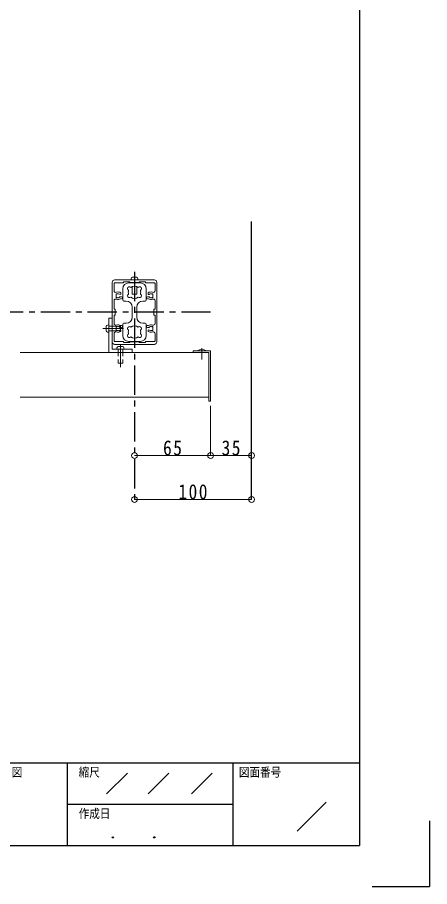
# Model space of a CAD drawing. Units: millimetres at full size, sheet at 1:5. Extents: x -1050 to 1050, y -742 to 742.
# Drawn here: x 698 to 1050, y -742 to 0 of the extents above; entities that cross this region are included whole.
import ezdxf
from ezdxf.enums import TextEntityAlignment as Align

# ---------------------------------------------------------------- set-up
doc = ezdxf.new("R2010")
doc.units = ezdxf.units.MM
doc.header["$LTSCALE"] = 5
doc.linetypes.add('CHAIN1', pattern=[8, 5, -1, 1, -1])
doc.linetypes.add('DASHED1', pattern=[1.8, 1.2, -0.6])
for name, color, linetype in [('0-0_通り芯', 7, 'CHAIN1'), ('1-4_印刷位置ライン', 7, 'Continuous'), ('1-5_図枠1_1', 7, 'Continuous')]:
    doc.layers.add(name, color=color, linetype=linetype)
for name, color, linetype, lineweight in [('0-3_寸法', 54, 'Continuous', 20), ('0-4_手摺部材', 92, 'Continuous', 20), ('0-6_パネル', 4, 'Continuous', 20), ('0-A_支柱', 6, 'Continuous', 20), ('0-B_足元', 4, 'Continuous', 20)]:
    doc.layers.add(name, color=color, linetype=linetype, lineweight=lineweight)
doc.styles.add('ＭＳ ゴシック', font='')
doc.styles.add('ＭＳ 明朝', font='')
doc.styles.get('ＭＳ ゴシック').set_extended_font_data('MS Gothic')
doc.styles.get('ＭＳ 明朝').set_extended_font_data('MS Mincho')

# ---------------------------------------------------------------- blocks, each defined once
blk = doc.blocks.new('dimension_origin')
at = {"color": 0, "linetype": 'Continuous', "lineweight": -2}
blk.add_circle((0, 0), 1.25, dxfattribs=at)

msp = doc.modelspace()

# ---------------------------------------------------------------- linework, layer by layer
at = {"layer": '0-0_通り芯', "linetype": 'Continuous'}
msp.add_line((898.02, -411.793), (898.02, -174.293), dxfattribs=at)
at = {"layer": '0-0_通り芯'}
for p, q in [((798.02, -217.293), (798.02, -411.793)), ((863.02, -251.793), (-186.48, -251.793))]:
    msp.add_line(p, q, dxfattribs=at)
at = {"layer": '0-3_寸法'}
for p, q in [((863.02, -374.293), (863.02, -331.793)), ((863.02, -374.293), (798.02, -374.293)), ((898.02, -374.293), (863.02, -374.293)), ((798.02, -411.793), (898.02, -411.793))]:
    msp.add_line(p, q, dxfattribs=at)
at = {"layer": '0-4_手摺部材', "linetype": 'CHAIN1'}
for p, q in [((771.04, -265.793), (788.52, -265.793)), ((786.02, -279.313), (786.02, -298.793)), ((855.52, -282.632), (855.52, -292.35))]:
    msp.add_line(p, q, dxfattribs=at)
at = {"layer": '0-4_手摺部材'}
for p, q in [((773.745, -264.132), (773.745, -267.454)), ((774.943, -262.825), (776.02, -262.73)), ((785.484, -263.793), (785.52, -263.793)), ((786.02, -264.793), (786.02, -266.952)), ((774.943, -268.761), (776.02, -268.855)), ((787.681, -281.018), (784.359, -281.018)), ((783.052, -282.216), (782.958, -283.293)), ((788.988, -282.216), (789.083, -283.293)), ((848.02, -286.293), (848.02, -284.793)), ((848.02, -284.793), (863.02, -284.793)), ((848.02, -286.293), (861.52, -286.293)), ((863.02, -284.793), (863.02, -327.793))]:
    msp.add_line(p, q, dxfattribs=at)
at = {"layer": '0-4_手摺部材', "linetype": 'DASHED1'}
for p, q in [((786.02, -266.952), (786.02, -267.793)), ((776.02, -267.793), (786.02, -267.793)), ((784.02, -283.293), (784.02, -295.293)), ((788.02, -283.293), (788.02, -295.293)), ((788.02, -295.293), (784.02, -295.293))]:
    msp.add_line(p, q, dxfattribs=at)
at = {"layer": '0-4_手摺部材'}
for points in [[(796.02, -286.293), (796.02, -283.293), (779.02, -283.293), (779.02, -256.793), (776.02, -256.793)], [(776.02, -256.793), (776.02, -286.293), (796.02, -286.293)], [(863.02, -327.793), (861.52, -327.793), (861.52, -286.293)]]:
    msp.add_lwpolyline(points, dxfattribs=at)
at = {"layer": '0-4_手摺部材', "linetype": 'DASHED1'}
msp.add_lwpolyline([(776.02, -263.793), (786.02, -263.793), (786.02, -264.793)], dxfattribs=at)
at = {"layer": '0-4_手摺部材'}
for centre, radius, start, end in [((775.058, -264.132), 1.312, 95, 180), ((775.058, -267.454), 1.312, 180, 265), ((784.359, -282.33), 1.312, 90, 175), ((787.681, -282.33), 1.312, 5, 90), ((855.52, -291.516), 7.823, 59.2475, 120.7525)]:
    msp.add_arc(centre, radius, start, end, dxfattribs=at)
at = {"layer": '0-6_パネル'}
for p, q in [((861.52, -286.293), (700.52, -286.293)), ((861.52, -324.293), (700.52, -324.293))]:
    msp.add_line(p, q, dxfattribs=at)
at = {"layer": '0-A_支柱'}
for p, q in [((796.359, -222.018), (799.681, -222.018)), ((779.02, -277.293), (779.02, -226.293)), ((780.52, -233.485), (780.52, -227.293)), ((781.02, -224.293), (815.02, -224.293)), ((788.22, -226.793), (781.02, -226.793)), ((788.52, -225.793), (788.52, -226.493)), ((794.02, -225.793), (788.52, -225.793)), ((794.02, -226.243), (794.02, -225.793)), ((794.32, -226.543), (801.72, -226.543)), ((795.052, -223.216), (794.958, -224.293)), ((796.02, -226.793), (796.02, -226.543)), ((796.02, -236.293), (796.02, -229.885)), ((800.02, -226.793), (800.02, -226.543)), ((800.988, -223.216), (801.083, -224.293)), ((802.02, -225.793), (807.52, -225.793)), ((802.02, -226.243), (802.02, -225.793)), ((807.52, -225.793), (807.52, -226.493)), ((807.82, -226.793), (815.02, -226.793)), ((815.52, -233.485), (815.52, -227.293)), ((817.02, -277.293), (817.02, -226.293)), ((780.52, -242.101), (780.52, -249.293)), ((785.697, -238.793), (787.02, -238.793)), ((786.097, -240.293), (787.02, -240.293)), ((810.343, -238.793), (809.02, -238.793)), ((809.943, -240.293), (809.02, -240.293)), ((815.52, -249.293), (815.52, -242.101)), ((781.22, -249.293), (780.52, -249.293)), ((781.52, -253.993), (781.52, -249.593)), ((814.52, -253.993), (814.52, -249.593)), ((814.82, -249.293), (815.52, -249.293)), ((780.52, -254.293), (781.22, -254.293)), ((780.52, -254.293), (780.52, -261.485)), ((815.52, -254.293), (814.82, -254.293)), ((815.52, -261.485), (815.52, -254.293)), ((785.697, -264.793), (787.02, -264.793)), ((786.097, -263.293), (787.02, -263.293)), ((809.943, -263.293), (809.02, -263.293)), ((810.343, -264.793), (809.02, -264.793)), ((780.52, -270.101), (780.52, -276.293)), ((815.52, -270.101), (815.52, -276.293)), ((788.22, -276.793), (781.02, -276.793)), ((815.02, -279.293), (781.02, -279.293)), ((788.52, -277.793), (788.52, -277.093)), ((794.02, -277.793), (788.52, -277.793)), ((794.02, -277.343), (794.02, -277.793)), ((794.32, -277.043), (801.72, -277.043)), ((802.02, -277.343), (802.02, -277.793)), ((802.02, -277.793), (807.52, -277.793)), ((807.52, -277.793), (807.52, -277.093)), ((807.82, -276.793), (815.02, -276.793))]:
    msp.add_line(p, q, dxfattribs=at)
msp.add_lwpolyline([(796.02, -236.293), (800.02, -236.293), (800.02, -229.885)], dxfattribs=at)
for centre, radius, start, end in [((796.359, -223.331), 1.312, 90, 175), ((799.681, -223.331), 1.312, 5, 90), ((781.02, -226.293), 2, 90, 180), ((781.02, -227.293), 0.5, 90, 180), ((788.22, -226.493), 0.3, 270, 360), ((794.32, -226.243), 0.3, 180, 270), ((801.72, -226.243), 0.3, 270, 360), ((807.82, -226.493), 0.3, 180, 270), ((815.02, -226.293), 2, 0, 90), ((815.02, -227.293), 0.5, 0, 90), ((782.02, -233.485), 1.5, 180, 294.90105), ((784.02, -237.793), 1.75, 151.42641, 208.57359), ((782.783, -236.555), 0.5, 36.78678, 233.2132), ((784.02, -237.793), 3.25, 47.45759, 114.90105), ((784.02, -237.793), 1.75, 47.45759, 118.57357), ((785.71, -235.951), 0.75, 227.45759, 47.45759), ((810.33, -235.951), 0.75, 132.54241, 312.54241), ((812.02, -237.793), 3.25, 65.09895, 132.54241), ((812.02, -237.793), 1.75, 61.42643, 132.54241), ((813.257, -236.555), 0.5, 306.7868, 143.21322), ((814.02, -233.485), 1.5, 245.09895, 360), ((812.02, -237.793), 1.75, 331.42641, 28.57359), ((782.02, -242.101), 1.5, 65.09895, 180), ((782.783, -239.03), 0.5, 126.7868, 323.21322), ((784.02, -237.793), 3.25, 245.09895, 309.71514), ((784.02, -237.793), 1.75, 241.42643, 318.18969), ((785.697, -239.293), 0.5, 90, 138.18969), ((787.02, -239.543), 0.75, 270, 90), ((809.02, -239.543), 0.75, 90, 270), ((812.02, -237.793), 3.25, 230.28486, 294.90105), ((810.343, -239.293), 0.5, 41.81031, 90), ((812.02, -237.793), 1.75, 221.81031, 298.57357), ((813.257, -239.03), 0.5, 216.78678, 53.2132), ((814.02, -242.101), 1.5, 0, 114.90105), ((781.22, -249.593), 0.3, 0, 90), ((814.82, -249.593), 0.3, 90, 180), ((781.22, -253.993), 0.3, 270, 360), ((814.82, -253.993), 0.3, 180, 270), ((782.02, -261.485), 1.5, 180, 294.90105), ((784.02, -265.793), 1.75, 151.42641, 208.57359), ((782.783, -264.555), 0.5, 36.78678, 233.2132), ((782.783, -267.03), 0.5, 126.7868, 323.21322), ((784.02, -265.793), 3.25, 50.28486, 114.90105), ((784.02, -265.793), 1.75, 41.81031, 118.57357), ((784.02, -265.793), 1.75, 241.42643, 312.54241), ((785.71, -267.635), 0.75, 312.54241, 132.54241), ((785.697, -264.293), 0.5, 221.81031, 270), ((787.02, -264.043), 0.75, 270, 90), ((809.02, -264.043), 0.75, 90, 270), ((810.33, -267.635), 0.75, 47.45759, 227.45759), ((812.02, -265.793), 3.25, 65.09895, 129.71514), ((810.343, -264.293), 0.5, 270, 318.18969), ((812.02, -265.793), 1.75, 61.42643, 138.18969), ((812.02, -265.793), 1.75, 227.45759, 298.57357), ((813.257, -264.555), 0.5, 306.7868, 143.21322), ((813.257, -267.03), 0.5, 216.78678, 53.2132), ((814.02, -261.485), 1.5, 245.09895, 360), ((812.02, -265.793), 1.75, 331.42641, 28.57359), ((782.02, -270.101), 1.5, 65.09895, 180), ((784.02, -265.793), 3.25, 245.09895, 312.54241), ((812.02, -265.793), 3.25, 227.45759, 294.90105), ((814.02, -270.101), 1.5, 0, 114.90105), ((781.02, -277.293), 2, 180, 270), ((781.02, -276.293), 0.5, 180, 270), ((788.22, -277.093), 0.3, 0, 90), ((794.32, -277.343), 0.3, 90, 180), ((801.72, -277.343), 0.3, 0, 90), ((807.82, -277.093), 0.3, 90, 180), ((815.02, -276.293), 0.5, 270, 360), ((815.02, -277.293), 2, 270, 360)]:
    msp.add_arc(centre, radius, start, end, dxfattribs=at)
at = {"layer": '0-B_足元'}
for p, q in [((803.02, -226.793), (793.02, -226.793)), ((788.02, -241.393), (788.02, -231.793)), ((808.02, -241.393), (808.02, -231.793)), ((789.02, -242.393), (791.02, -242.393)), ((805.02, -242.393), (807.02, -242.393)), ((796.02, -256.193), (796.02, -247.393)), ((800.02, -247.393), (800.02, -256.193)), ((788.02, -271.793), (788.02, -262.193)), ((789.02, -261.193), (791.02, -261.193)), ((805.02, -261.193), (807.02, -261.193)), ((808.02, -271.793), (808.02, -262.193)), ((803.02, -276.793), (793.02, -276.793))]:
    msp.add_line(p, q, dxfattribs=at)
for centre, radius, start, end in [((793.02, -231.793), 5, 90, 180), ((793.679, -231.753), 1.6, 46.31839, 243.6816), ((798.02, -234.793), 5.3, 52.36321, 127.63679), ((802.362, -231.753), 1.6, 296.3184, 133.68161), ((803.02, -231.793), 5, 0, 90), ((793.679, -237.833), 1.6, 116.3184, 313.68161), ((798.02, -234.793), 5.3, 162.3632, 197.6368), ((802.362, -237.833), 1.6, 226.31839, 63.6816), ((798.02, -234.793), 5.3, 342.3632, 17.6368), ((789.02, -241.393), 1, 180, 270), ((791.02, -247.393), 5, 0, 90), ((798.02, -234.793), 5.3, 232.3632, 307.6368), ((805.02, -247.393), 5, 90, 180), ((807.02, -241.393), 1, 270, 360), ((791.02, -256.193), 5, 270, 360), ((805.02, -256.193), 5, 180, 270), ((789.02, -262.193), 1, 90, 180), ((793.679, -265.753), 1.6, 46.31839, 243.6816), ((798.02, -268.793), 5.3, 162.3632, 197.6368), ((798.02, -268.793), 5.3, 52.36321, 127.63679), ((802.362, -265.753), 1.6, 296.3184, 133.68161), ((798.02, -268.793), 5.3, 342.3632, 17.6368), ((807.02, -262.193), 1, 0, 90), ((793.02, -271.793), 5, 180, 270), ((793.679, -271.833), 1.6, 116.3184, 313.68161), ((798.02, -268.793), 5.3, 232.3632, 307.6368), ((802.362, -271.833), 1.6, 226.31839, 63.6816), ((803.02, -271.793), 5, 270, 360)]:
    msp.add_arc(centre, radius, start, end, dxfattribs=at)
at = {"layer": '1-4_印刷位置ライン'}
for p in [(1050, -686.222), (1000.874, -742.5)]:
    msp.add_line(p, (1050, -742.5), dxfattribs=at)
at = {"layer": '1-5_図枠1_1'}
for p, q in [((990, 682.5), (990, -707.5)), ((-990, -636.793), (990, -636.793)), ((740.657, -636.793), (740.657, -707.5)), ((882.071, -636.793), (882.071, -707.5)), ((774.242, -663.308), (791.919, -645.631)), ((809.596, -663.308), (827.273, -645.631)), ((846.717, -663.308), (864.394, -645.631)), ((740.657, -672.146), (882.071, -672.146)), ((936.869, -695.126), (961.616, -670.379))]:
    msp.add_line(p, q, dxfattribs=at)
msp.add_lwpolyline([(-990, 682.5), (-990, -707.5), (990, -707.5)], dxfattribs=at)
for centre in [(779.545, -700.429), (814.899, -700.429)]:
    msp.add_circle(centre, 0.53, dxfattribs=at)

# ---------------------------------------------------------------- block references
at = {"layer": '0-3_寸法', "xscale": 2, "yscale": 2, "rotation": 180}
for p in [(798.02, -374.293), (863.02, -374.293), (798.02, -411.793)]:
    msp.add_blockref('dimension_origin', p, dxfattribs=at)
at = {"layer": '0-3_寸法', "xscale": 2, "yscale": 2}
for p in [(863.02, -374.293), (898.02, -374.293), (898.02, -411.793)]:
    msp.add_blockref('dimension_origin', p, dxfattribs=at)

# ---------------------------------------------------------------- texts
at = {"layer": '0-3_寸法', "char_height": 12.83, "attachment_point": 7, "style": 'ＭＳ ゴシック'}
for s, insert in [('\\T1.17;\\W0.85;65', (822.395, -374.293)), ('\\T1.17;\\W0.85;35', (872.395, -374.293)), ('\\T1.17;\\W0.85;100', (835.52, -411.793))]:
    msp.add_mtext(s, dxfattribs=dict(at, insert=insert))
at = {"layer": '1-5_図枠1_1', "style": 'ＭＳ 明朝', "width": 0.85}
for s, p in [('検 図', (679.663, -650.934)), ('縮尺', (750.37, -650.934)), ('図面番号', (887.121, -650.934)), ('作成日', (750.37, -686.288))]:
    msp.add_text(s, height=7.776, dxfattribs=at).set_placement(p, align=Align.BOTTOM_LEFT)

doc.saveas('drawing.dxf')
